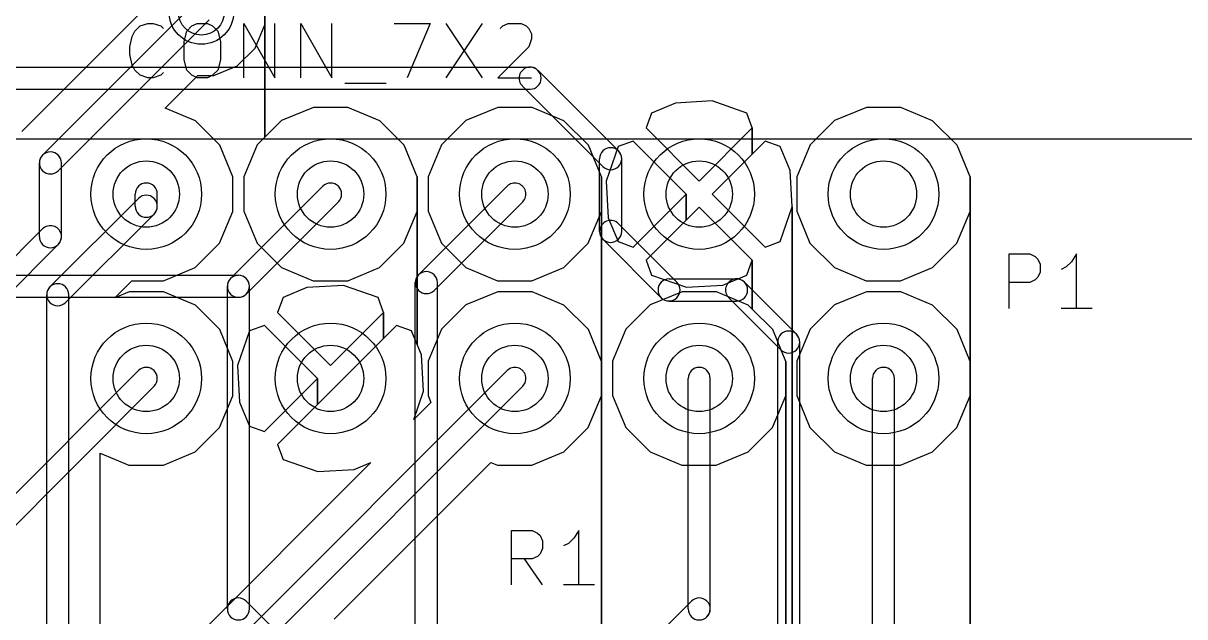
# Model space of a CAD drawing. Extents: x 10 to 410, y -287 to -10.
# Drawn here: x 209.12 to 225.13, y -122.66 to -114.49 of the extents above; entities that cross this region are included whole.
import ezdxf

# ---------------------------------------------------------------- set-up
doc = ezdxf.new("R2010")
doc.units = 0
doc.header["$MEASUREMENT"] = 0
doc.layers.add('Black', color=250, linetype='CONTINUOUS')
doc.layers.add('White', color=7, linetype='CONTINUOUS')

msp = doc.modelspace()

# ---------------------------------------------------------------- linework, layer by layer
at = {"layer": 'BLACK'}
for p, q in [((209.392, -116.303), (211.472, -114.223)), ((212.456, -116.055), (212.456, -114.157)), ((212.456, -114.506), (212.456, -114.157)), ((212.456, -114.157), (212.456, -116.055)), ((212.456, -116.055), (212.456, -114.157)), ((212.456, -114.506), (212.456, -114.157)), ((212.456, -114.157), (212.456, -116.055)), ((210.703, -114.381), (209.106, -115.978)), ((210.703, -114.381), (209.106, -115.978)), ((209.607, -116.519), (211.687, -114.439)), ((210.628, -114.667), (210.664, -114.596)), ((210.664, -114.596), (210.735, -114.524)), ((210.735, -114.524), (210.842, -114.489)), ((210.842, -114.489), (210.914, -114.489)), ((210.914, -114.489), (211.021, -114.524)), ((211.021, -114.524), (211.056, -114.56)), ((211.342, -114.739), (211.378, -114.596)), ((211.378, -114.596), (211.449, -114.524)), ((211.449, -114.524), (211.521, -114.489)), ((211.521, -114.489), (211.664, -114.489)), ((211.664, -114.489), (211.735, -114.524)), ((211.735, -114.524), (211.806, -114.596)), ((211.806, -114.596), (211.842, -114.739)), ((212.164, -115.239), (212.164, -114.489)), ((212.164, -114.489), (212.592, -115.239)), ((212.322, -114.828), (212.456, -114.506)), ((212.322, -114.828), (212.456, -114.506)), ((212.592, -115.239), (212.592, -114.489)), ((212.949, -115.239), (212.949, -114.489)), ((212.949, -114.489), (213.378, -115.239)), ((213.378, -115.239), (213.378, -114.489)), ((214.235, -114.489), (214.735, -114.489)), ((214.735, -114.489), (214.414, -115.239)), ((214.949, -114.489), (215.449, -115.239)), ((215.449, -114.489), (214.949, -115.239)), ((215.699, -114.56), (215.735, -114.524)), ((215.735, -114.524), (215.806, -114.489)), ((215.806, -114.489), (215.985, -114.489)), ((215.985, -114.489), (216.056, -114.524)), ((216.056, -114.524), (216.092, -114.56)), ((216.092, -114.56), (216.128, -114.631)), ((210.592, -114.81), (210.628, -114.667)), ((211.342, -114.989), (211.342, -114.739)), ((211.842, -114.739), (211.842, -114.989)), ((216.128, -114.703), (216.092, -114.81)), ((216.128, -114.631), (216.128, -114.703)), ((210.592, -114.917), (210.592, -114.81)), ((210.628, -115.06), (210.592, -114.917)), ((212.075, -115.074), (212.322, -114.828)), ((212.075, -115.074), (212.322, -114.828)), ((216.092, -114.81), (215.664, -115.239)), ((210.664, -115.131), (210.628, -115.06)), ((211.378, -115.131), (211.342, -114.989)), ((211.753, -115.207), (212.075, -115.074)), ((211.753, -115.207), (212.075, -115.074)), ((211.842, -114.989), (211.806, -115.131)), ((210.735, -115.203), (210.664, -115.131)), ((210.842, -115.239), (210.735, -115.203)), ((210.914, -115.239), (210.842, -115.239)), ((211.021, -115.203), (210.914, -115.239)), ((211.056, -115.167), (211.021, -115.203)), ((211.081, -115.656), (211.53, -115.207)), ((211.081, -115.656), (211.53, -115.207)), ((211.449, -115.203), (211.378, -115.131)), ((211.521, -115.239), (211.449, -115.203)), ((211.664, -115.239), (211.521, -115.239)), ((211.53, -115.207), (211.753, -115.207)), ((211.53, -115.207), (211.753, -115.207)), ((211.735, -115.203), (211.664, -115.239)), ((211.806, -115.131), (211.735, -115.203)), ((215.664, -115.239), (216.128, -115.239)), ((213.556, -115.31), (214.128, -115.31)), ((218.617, -115.557), (218.113, -115.587)), ((218.617, -115.557), (218.113, -115.587)), ((219.095, -115.723), (218.617, -115.557)), ((219.095, -115.723), (218.617, -115.557)), ((211.497, -115.829), (211.081, -115.656)), ((211.497, -115.829), (211.081, -115.656)), ((213.124, -115.646), (212.685, -115.827)), ((213.124, -115.646), (212.685, -115.827)), ((213.599, -115.646), (213.124, -115.646)), ((213.599, -115.646), (213.124, -115.646)), ((214.037, -115.829), (213.599, -115.646)), ((214.037, -115.829), (213.599, -115.646)), ((215.664, -115.646), (215.225, -115.827)), ((215.664, -115.646), (215.225, -115.827)), ((216.139, -115.646), (215.664, -115.646)), ((216.139, -115.646), (215.664, -115.646)), ((216.577, -115.829), (216.139, -115.646)), ((216.577, -115.829), (216.139, -115.646)), ((217.785, -115.723), (217.709, -115.929)), ((217.785, -115.723), (217.709, -115.929)), ((218.113, -115.587), (217.785, -115.723)), ((218.113, -115.587), (217.785, -115.723)), ((219.171, -115.929), (219.095, -115.723)), ((219.171, -115.929), (219.095, -115.723)), ((220.744, -115.646), (220.305, -115.827)), ((220.744, -115.646), (220.305, -115.827)), ((221.219, -115.646), (220.744, -115.646)), ((221.219, -115.646), (220.744, -115.646)), ((221.657, -115.829), (221.219, -115.646)), ((221.657, -115.829), (221.219, -115.646)), ((211.833, -116.165), (211.497, -115.829)), ((211.833, -116.165), (211.497, -115.829)), ((212.685, -115.827), (212.456, -116.055)), ((212.685, -115.827), (212.456, -116.055)), ((214.373, -116.165), (214.037, -115.829)), ((214.373, -116.165), (214.037, -115.829)), ((215.225, -115.827), (214.889, -116.163)), ((215.225, -115.827), (214.889, -116.163)), ((216.913, -116.165), (216.577, -115.829)), ((216.913, -116.165), (216.577, -115.829)), ((220.305, -115.827), (219.969, -116.163)), ((220.305, -115.827), (219.969, -116.163)), ((221.993, -116.165), (221.657, -115.829)), ((221.993, -116.165), (221.657, -115.829)), ((217.709, -115.929), (218.44, -116.66)), ((217.709, -115.929), (218.44, -116.66)), ((218.44, -116.66), (219.171, -115.929)), ((218.44, -116.66), (219.171, -115.929)), ((219.171, -116.288), (219.171, -115.929)), ((219.171, -115.929), (219.171, -116.288)), ((219.171, -116.288), (219.171, -115.929)), ((219.171, -115.929), (219.171, -116.288)), ((200.914, -116.078), (225.806, -116.078)), ((212.014, -116.604), (211.833, -116.165)), ((212.014, -116.604), (211.833, -116.165)), ((212.349, -116.163), (212.166, -116.601)), ((212.349, -116.163), (212.166, -116.601)), ((212.456, -116.055), (212.349, -116.163)), ((212.456, -116.055), (212.349, -116.163)), ((214.554, -116.604), (214.373, -116.165)), ((214.554, -116.604), (214.373, -116.165)), ((214.889, -116.163), (214.706, -116.601)), ((214.889, -116.163), (214.706, -116.601)), ((217.094, -116.604), (216.913, -116.165)), ((217.094, -116.604), (216.913, -116.165)), ((217.323, -116.185), (217.157, -116.663)), ((217.323, -116.185), (217.157, -116.663)), ((217.529, -116.109), (217.323, -116.185)), ((217.529, -116.109), (217.323, -116.185)), ((218.26, -116.84), (217.529, -116.109)), ((218.26, -116.84), (217.529, -116.109)), ((219.351, -116.109), (219.171, -116.288)), ((219.351, -116.109), (219.171, -116.288)), ((219.557, -116.185), (219.351, -116.109)), ((219.557, -116.185), (219.351, -116.109)), ((219.693, -116.513), (219.557, -116.185)), ((219.693, -116.513), (219.557, -116.185)), ((219.969, -116.163), (219.786, -116.601)), ((219.969, -116.163), (219.786, -116.601)), ((222.174, -116.604), (221.993, -116.165)), ((222.174, -116.604), (221.993, -116.165)), ((219.171, -116.288), (218.62, -116.84)), ((219.171, -116.288), (218.62, -116.84)), ((209.347, -117.427), (209.347, -116.411)), ((209.652, -117.427), (209.652, -116.411)), ((219.723, -117.017), (219.693, -116.513)), ((219.723, -117.017), (219.693, -116.513)), ((212.014, -117.079), (212.014, -116.604)), ((212.014, -117.079), (212.014, -116.604)), ((212.166, -116.601), (212.166, -117.076)), ((212.166, -116.601), (212.166, -117.076)), ((214.554, -118.911), (214.554, -116.604)), ((214.554, -117.079), (214.554, -116.604)), ((214.554, -116.604), (214.554, -118.911)), ((214.554, -118.911), (214.554, -116.604)), ((214.554, -117.079), (214.554, -116.604)), ((214.554, -116.604), (214.554, -118.911)), ((214.706, -116.601), (214.706, -117.076)), ((214.706, -116.601), (214.706, -117.076)), ((217.094, -119.144), (217.094, -116.604)), ((217.094, -117.079), (217.094, -116.604)), ((217.094, -116.604), (217.094, -119.144)), ((217.094, -119.144), (217.094, -116.604)), ((217.094, -117.079), (217.094, -116.604)), ((217.094, -116.604), (217.094, -119.144)), ((217.157, -116.663), (217.187, -117.167)), ((217.157, -116.663), (217.187, -117.167)), ((219.786, -116.601), (219.786, -117.076)), ((219.786, -116.601), (219.786, -117.076)), ((222.174, -119.144), (222.174, -116.604)), ((222.174, -117.079), (222.174, -116.604)), ((222.174, -116.604), (222.174, -119.144)), ((222.174, -119.144), (222.174, -116.604)), ((222.174, -117.079), (222.174, -116.604)), ((222.174, -116.604), (222.174, -119.144)), ((210.668, -117.007), (210.668, -116.84)), ((210.972, -117.007), (210.972, -116.84)), ((217.529, -117.571), (218.26, -116.84)), ((217.529, -117.571), (218.26, -116.84)), ((218.26, -117.199), (218.26, -116.84)), ((218.26, -116.84), (218.26, -117.199)), ((218.26, -117.199), (218.26, -116.84)), ((218.26, -116.84), (218.26, -117.199)), ((218.62, -116.84), (219.351, -117.571)), ((218.62, -116.84), (219.351, -117.571)), ((210.712, -116.9), (209.493, -118.119)), ((210.928, -117.115), (209.708, -118.335)), ((211.831, -117.517), (212.014, -117.079)), ((211.831, -117.517), (212.014, -117.079)), ((212.166, -117.076), (212.347, -117.515)), ((212.166, -117.076), (212.347, -117.515)), ((214.371, -117.517), (214.554, -117.079)), ((214.371, -117.517), (214.554, -117.079)), ((214.706, -117.076), (214.887, -117.515)), ((214.706, -117.076), (214.887, -117.515)), ((216.911, -117.517), (217.094, -117.079)), ((216.911, -117.517), (217.094, -117.079)), ((217.187, -117.167), (217.323, -117.495)), ((217.187, -117.167), (217.323, -117.495)), ((218.44, -117.02), (218.26, -117.199)), ((218.44, -117.02), (218.26, -117.199)), ((219.171, -117.751), (218.44, -117.02)), ((219.171, -117.751), (218.44, -117.02)), ((219.557, -117.495), (219.723, -117.017)), ((219.557, -117.495), (219.723, -117.017)), ((219.723, -125.487), (219.723, -117.017)), ((219.723, -117.017), (219.723, -125.487)), ((219.723, -125.487), (219.723, -117.017)), ((219.723, -117.017), (219.723, -125.487)), ((219.786, -117.076), (219.967, -117.515)), ((219.786, -117.076), (219.967, -117.515)), ((221.991, -117.517), (222.174, -117.079)), ((221.991, -117.517), (222.174, -117.079)), ((208.659, -118.053), (209.392, -117.32)), ((218.26, -117.199), (217.709, -117.751)), ((218.26, -117.199), (217.709, -117.751)), ((208.874, -118.268), (209.607, -117.535)), ((211.495, -117.853), (211.831, -117.517)), ((211.495, -117.853), (211.831, -117.517)), ((212.347, -117.515), (212.683, -117.851)), ((212.347, -117.515), (212.683, -117.851)), ((214.035, -117.853), (214.371, -117.517)), ((214.035, -117.853), (214.371, -117.517)), ((214.887, -117.515), (215.223, -117.851)), ((214.887, -117.515), (215.223, -117.851)), ((216.575, -117.853), (216.911, -117.517)), ((216.575, -117.853), (216.911, -117.517)), ((217.323, -117.495), (217.529, -117.571)), ((217.323, -117.495), (217.529, -117.571)), ((219.351, -117.571), (219.557, -117.495)), ((219.351, -117.571), (219.557, -117.495)), ((219.967, -117.515), (220.303, -117.851)), ((219.967, -117.515), (220.303, -117.851)), ((221.655, -117.853), (221.991, -117.517)), ((221.655, -117.853), (221.991, -117.517)), ((217.709, -117.751), (217.785, -117.957)), ((217.709, -117.751), (217.785, -117.957)), ((219.095, -117.957), (219.171, -117.751)), ((219.095, -117.957), (219.171, -117.751)), ((219.171, -118.423), (219.171, -117.751)), ((219.171, -117.751), (219.171, -118.423)), ((219.171, -118.423), (219.171, -117.751)), ((219.171, -117.751), (219.171, -118.423)), ((222.712, -118.414), (222.712, -117.664)), ((222.712, -117.664), (222.998, -117.664)), ((222.998, -117.664), (223.07, -117.699)), ((223.07, -117.699), (223.105, -117.735)), ((223.105, -117.735), (223.141, -117.806)), ((223.141, -117.806), (223.141, -117.914)), ((223.57, -117.771), (223.498, -117.842)), ((223.641, -117.664), (223.57, -117.771)), ((223.641, -118.414), (223.641, -117.664)), ((211.056, -118.034), (211.495, -117.853)), ((211.056, -118.034), (211.495, -117.853)), ((212.683, -117.851), (213.121, -118.034)), ((212.683, -117.851), (213.121, -118.034)), ((213.596, -118.034), (214.035, -117.853)), ((213.596, -118.034), (214.035, -117.853)), ((215.223, -117.851), (215.661, -118.034)), ((215.223, -117.851), (215.661, -118.034)), ((216.136, -118.034), (216.575, -117.853)), ((216.136, -118.034), (216.575, -117.853)), ((217.785, -117.957), (218.263, -118.123)), ((217.785, -117.957), (218.263, -118.123)), ((218.767, -118.093), (219.095, -117.957)), ((218.767, -118.093), (219.095, -117.957)), ((220.303, -117.851), (220.741, -118.034)), ((220.303, -117.851), (220.741, -118.034)), ((221.216, -118.034), (221.655, -117.853)), ((221.216, -118.034), (221.655, -117.853)), ((223.141, -117.914), (223.105, -117.985)), ((223.498, -117.842), (223.427, -117.878)), ((210.386, -118.268), (210.62, -118.034)), ((210.386, -118.268), (210.62, -118.034)), ((210.62, -118.034), (211.056, -118.034)), ((210.62, -118.034), (211.056, -118.034)), ((213.033, -118.127), (212.705, -118.263)), ((213.033, -118.127), (212.705, -118.263)), ((213.537, -118.097), (213.033, -118.127)), ((213.537, -118.097), (213.033, -118.127)), ((213.121, -118.034), (213.596, -118.034)), ((213.121, -118.034), (213.596, -118.034)), ((214.015, -118.263), (213.537, -118.097)), ((214.015, -118.263), (213.537, -118.097)), ((215.661, -118.034), (216.136, -118.034)), ((215.661, -118.034), (216.136, -118.034)), ((218.263, -118.123), (218.767, -118.093)), ((218.263, -118.123), (218.767, -118.093)), ((220.741, -118.034), (221.216, -118.034)), ((220.741, -118.034), (221.216, -118.034)), ((222.998, -118.056), (222.712, -118.056)), ((223.07, -118.021), (222.998, -118.056)), ((223.105, -117.985), (223.07, -118.021)), ((209.448, -123.775), (209.448, -118.227)), ((209.753, -123.775), (209.753, -118.227)), ((210.584, -118.186), (210.386, -118.268)), ((210.584, -118.186), (210.386, -118.268)), ((211.059, -118.186), (210.584, -118.186)), ((211.059, -118.186), (210.584, -118.186)), ((211.497, -118.369), (211.059, -118.186)), ((211.497, -118.369), (211.059, -118.186)), ((212.705, -118.263), (212.629, -118.469)), ((212.705, -118.263), (212.629, -118.469)), ((214.091, -118.469), (214.015, -118.263)), ((214.091, -118.469), (214.015, -118.263)), ((215.664, -118.186), (215.225, -118.367)), ((215.664, -118.186), (215.225, -118.367)), ((216.139, -118.186), (215.664, -118.186)), ((216.139, -118.186), (215.664, -118.186)), ((216.577, -118.369), (216.139, -118.186)), ((216.577, -118.369), (216.139, -118.186)), ((218.204, -118.186), (217.765, -118.367)), ((218.204, -118.186), (217.765, -118.367)), ((218.679, -118.186), (218.204, -118.186)), ((218.679, -118.186), (218.204, -118.186)), ((219.117, -118.369), (218.679, -118.186)), ((219.117, -118.369), (218.679, -118.186)), ((220.744, -118.186), (220.305, -118.367)), ((220.744, -118.186), (220.305, -118.367)), ((221.219, -118.186), (220.744, -118.186)), ((221.219, -118.186), (220.744, -118.186)), ((221.657, -118.369), (221.219, -118.186)), ((221.657, -118.369), (221.219, -118.186)), ((211.833, -118.705), (211.497, -118.369)), ((211.833, -118.705), (211.497, -118.369)), ((215.225, -118.367), (214.889, -118.703)), ((215.225, -118.367), (214.889, -118.703)), ((216.913, -118.705), (216.577, -118.369)), ((216.913, -118.705), (216.577, -118.369)), ((217.765, -118.367), (217.429, -118.703)), ((217.765, -118.367), (217.429, -118.703)), ((219.171, -118.423), (219.117, -118.369)), ((219.171, -118.423), (219.117, -118.369)), ((219.453, -118.705), (219.171, -118.423)), ((219.453, -118.705), (219.171, -118.423)), ((220.305, -118.367), (219.969, -118.703)), ((220.305, -118.367), (219.969, -118.703)), ((221.993, -118.705), (221.657, -118.369)), ((221.993, -118.705), (221.657, -118.369)), ((223.855, -118.414), (223.427, -118.414)), ((212.629, -118.469), (213.36, -119.2)), ((212.629, -118.469), (213.36, -119.2)), ((213.36, -119.2), (214.091, -118.469)), ((213.36, -119.2), (214.091, -118.469)), ((214.091, -118.828), (214.091, -118.469)), ((214.091, -118.469), (214.091, -118.828)), ((214.091, -118.828), (214.091, -118.469)), ((214.091, -118.469), (214.091, -118.828)), ((212.014, -119.144), (211.833, -118.705)), ((212.014, -119.144), (211.833, -118.705)), ((212.243, -118.725), (212.077, -119.203)), ((212.243, -118.725), (212.077, -119.203)), ((212.449, -118.649), (212.243, -118.725)), ((212.449, -118.649), (212.243, -118.725)), ((213.18, -119.38), (212.449, -118.649)), ((213.18, -119.38), (212.449, -118.649)), ((214.271, -118.649), (214.091, -118.828)), ((214.271, -118.649), (214.091, -118.828)), ((214.477, -118.725), (214.271, -118.649)), ((214.477, -118.725), (214.271, -118.649)), ((214.554, -118.911), (214.477, -118.725)), ((214.554, -118.911), (214.477, -118.725)), ((214.889, -118.703), (214.706, -119.141)), ((214.889, -118.703), (214.706, -119.141)), ((217.094, -119.144), (216.913, -118.705)), ((217.094, -119.144), (216.913, -118.705)), ((217.429, -118.703), (217.246, -119.141)), ((217.429, -118.703), (217.246, -119.141)), ((219.634, -119.144), (219.453, -118.705)), ((219.634, -119.144), (219.453, -118.705)), ((219.969, -118.703), (219.786, -119.141)), ((219.969, -118.703), (219.786, -119.141)), ((222.174, -119.144), (221.993, -118.705)), ((222.174, -119.144), (221.993, -118.705)), ((214.091, -118.828), (213.629, -119.29)), ((214.091, -118.828), (213.629, -119.29)), ((214.613, -119.053), (214.554, -118.911)), ((214.613, -119.053), (214.554, -118.911)), ((214.643, -119.557), (214.613, -119.053)), ((214.643, -119.557), (214.613, -119.053)), ((212.014, -119.619), (212.014, -119.144)), ((212.014, -119.619), (212.014, -119.144)), ((212.077, -119.203), (212.107, -119.707)), ((212.077, -119.203), (212.107, -119.707)), ((214.706, -119.141), (214.706, -119.616)), ((214.706, -119.141), (214.706, -119.616)), ((217.094, -129.686), (217.094, -119.144)), ((217.094, -119.619), (217.094, -119.144)), ((217.094, -119.144), (217.094, -129.686)), ((217.094, -129.686), (217.094, -119.144)), ((217.094, -119.619), (217.094, -119.144)), ((217.094, -119.144), (217.094, -129.686)), ((217.246, -119.141), (217.246, -119.616)), ((217.246, -119.141), (217.246, -119.616)), ((219.634, -125.451), (219.634, -119.144)), ((219.634, -119.619), (219.634, -119.144)), ((219.634, -119.144), (219.634, -125.451)), ((219.634, -125.451), (219.634, -119.144)), ((219.634, -119.619), (219.634, -119.144)), ((219.634, -119.144), (219.634, -125.451)), ((219.786, -119.141), (219.786, -119.616)), ((219.786, -119.141), (219.786, -119.616)), ((222.174, -127.821), (222.174, -119.144)), ((222.174, -119.619), (222.174, -119.144)), ((222.174, -119.144), (222.174, -127.821)), ((222.174, -127.821), (222.174, -119.144)), ((222.174, -119.619), (222.174, -119.144)), ((222.174, -119.144), (222.174, -127.821)), ((209.442, -125.622), (215.792, -119.272)), ((212.449, -120.111), (213.18, -119.38)), ((212.449, -120.111), (213.18, -119.38)), ((213.18, -119.739), (213.18, -119.38)), ((213.18, -119.38), (213.18, -119.739)), ((213.18, -119.739), (213.18, -119.38)), ((213.18, -119.38), (213.18, -119.739)), ((213.54, -119.38), (213.36, -119.56)), ((213.54, -119.38), (213.36, -119.56)), ((213.629, -119.29), (213.54, -119.38)), ((213.629, -119.29), (213.54, -119.38)), ((209.658, -125.838), (216.008, -119.488)), ((213.36, -119.56), (213.27, -119.649)), ((213.36, -119.56), (213.27, -119.649)), ((214.508, -119.946), (214.643, -119.557)), ((214.508, -119.946), (214.643, -119.557)), ((211.831, -120.057), (212.014, -119.619)), ((211.831, -120.057), (212.014, -119.619)), ((212.107, -119.707), (212.243, -120.035)), ((212.107, -119.707), (212.243, -120.035)), ((213.27, -119.649), (213.18, -119.739)), ((213.27, -119.649), (213.18, -119.739)), ((214.744, -119.709), (214.508, -119.946)), ((214.744, -119.709), (214.508, -119.946)), ((214.706, -119.616), (214.744, -119.709)), ((214.706, -119.616), (214.744, -119.709)), ((216.911, -120.057), (217.094, -119.619)), ((216.911, -120.057), (217.094, -119.619)), ((217.246, -119.616), (217.427, -120.055)), ((217.246, -119.616), (217.427, -120.055)), ((219.451, -120.057), (219.634, -119.619)), ((219.451, -120.057), (219.634, -119.619)), ((219.786, -119.616), (219.967, -120.055)), ((219.786, -119.616), (219.967, -120.055)), ((221.991, -120.057), (222.174, -119.619)), ((221.991, -120.057), (222.174, -119.619)), ((213.18, -119.739), (212.629, -120.291)), ((213.18, -119.739), (212.629, -120.291)), ((212.243, -120.035), (212.449, -120.111)), ((212.243, -120.035), (212.449, -120.111)), ((211.495, -120.393), (211.831, -120.057)), ((211.495, -120.393), (211.831, -120.057)), ((216.575, -120.393), (216.911, -120.057)), ((216.575, -120.393), (216.911, -120.057)), ((217.427, -120.055), (217.763, -120.391)), ((217.427, -120.055), (217.763, -120.391)), ((219.115, -120.393), (219.451, -120.057)), ((219.115, -120.393), (219.451, -120.057)), ((219.967, -120.055), (220.303, -120.391)), ((219.967, -120.055), (220.303, -120.391)), ((221.655, -120.393), (221.991, -120.057)), ((221.655, -120.393), (221.991, -120.057)), ((212.629, -120.291), (212.705, -120.497)), ((212.629, -120.291), (212.705, -120.497)), ((210.185, -123.775), (210.185, -120.409)), ((210.185, -120.409), (210.581, -120.574)), ((210.185, -123.775), (210.185, -120.409)), ((210.185, -120.409), (210.581, -120.574)), ((211.056, -120.574), (211.495, -120.393)), ((211.056, -120.574), (211.495, -120.393)), ((212.705, -120.497), (213.183, -120.663)), ((212.705, -120.497), (213.183, -120.663)), ((216.136, -120.574), (216.575, -120.393)), ((216.136, -120.574), (216.575, -120.393)), ((217.763, -120.391), (218.201, -120.574)), ((217.763, -120.391), (218.201, -120.574)), ((218.676, -120.574), (219.115, -120.393)), ((218.676, -120.574), (219.115, -120.393)), ((220.303, -120.391), (220.741, -120.574)), ((220.303, -120.391), (220.741, -120.574)), ((221.216, -120.574), (221.655, -120.393)), ((221.216, -120.574), (221.655, -120.393)), ((213.916, -120.538), (209.144, -125.31)), ((213.916, -120.538), (209.144, -125.31)), ((210.581, -120.574), (211.056, -120.574)), ((210.581, -120.574), (211.056, -120.574)), ((213.183, -120.663), (213.687, -120.633)), ((213.183, -120.663), (213.687, -120.633)), ((213.411, -122.695), (215.57, -120.536)), ((213.411, -122.695), (215.57, -120.536)), ((213.687, -120.633), (213.916, -120.538)), ((213.687, -120.633), (213.916, -120.538)), ((215.57, -120.536), (215.661, -120.574)), ((215.57, -120.536), (215.661, -120.574)), ((215.661, -120.574), (216.136, -120.574)), ((215.661, -120.574), (216.136, -120.574)), ((218.201, -120.574), (218.676, -120.574)), ((218.201, -120.574), (218.676, -120.574)), ((220.741, -120.574), (221.216, -120.574)), ((220.741, -120.574), (221.216, -120.574)), ((215.854, -122.224), (215.854, -121.474)), ((215.854, -121.474), (216.14, -121.474)), ((216.14, -121.474), (216.212, -121.509)), ((216.783, -121.474), (216.712, -121.581)), ((216.783, -122.224), (216.783, -121.474)), ((216.212, -121.509), (216.247, -121.545)), ((216.247, -121.545), (216.283, -121.616)), ((216.283, -121.616), (216.283, -121.724)), ((216.64, -121.652), (216.569, -121.688)), ((216.712, -121.581), (216.64, -121.652)), ((216.247, -121.795), (216.212, -121.831)), ((216.283, -121.724), (216.247, -121.795)), ((216.14, -121.866), (215.854, -121.866)), ((216.283, -122.224), (216.033, -121.866)), ((216.212, -121.831), (216.14, -121.866)), ((216.997, -122.224), (216.569, -122.224))]:
    msp.add_line(p, q, dxfattribs=at)
for centre, radius in [((211.58, -114.331), 0.445), ((210.82, -116.84), 0.762), ((210.82, -116.84), 0.762), ((210.82, -116.84), 0.762), ((213.36, -116.84), 0.762), ((213.36, -116.84), 0.762), ((213.36, -116.84), 0.762), ((215.9, -116.84), 0.762), ((215.9, -116.84), 0.762), ((215.9, -116.84), 0.762), ((218.44, -116.84), 0.762), ((218.44, -116.84), 0.762), ((218.44, -116.84), 0.762), ((220.98, -116.84), 0.762), ((220.98, -116.84), 0.762), ((220.98, -116.84), 0.762), ((210.82, -119.38), 0.762), ((210.82, -119.38), 0.762), ((210.82, -119.38), 0.762), ((213.36, -119.38), 0.762), ((213.36, -119.38), 0.762), ((213.36, -119.38), 0.762), ((215.9, -119.38), 0.762), ((215.9, -119.38), 0.762), ((215.9, -119.38), 0.762), ((218.44, -119.38), 0.762), ((218.44, -119.38), 0.762), ((218.44, -119.38), 0.762), ((220.98, -119.38), 0.762), ((220.98, -119.38), 0.762), ((220.98, -119.38), 0.762)]:
    msp.add_circle(centre, radius, dxfattribs=at)
for centre, start, end in [((209.5, -116.411), 360, 540), ((209.5, -116.411), 135, 315), ((210.82, -116.84), 360, 540), ((210.82, -117.007), 180, 360), ((210.82, -117.007), -45, 135), ((209.5, -117.427), 315, 495), ((209.5, -117.427), 180, 360), ((209.6, -118.227), 360, 540), ((209.6, -118.227), 135, 315), ((215.9, -119.38), 315, 495)]:
    msp.add_arc(centre, 0.152, start, end, dxfattribs=at)
at = {"layer": 'WHITE'}
for p, q in [((201.507, -115.091), (216.111, -115.091)), ((217.328, -116.245), (216.219, -115.136)), ((201.507, -115.396), (216.111, -115.396)), ((217.113, -116.46), (216.004, -115.351)), ((217.068, -117.355), (217.068, -116.353)), ((217.373, -117.355), (217.373, -116.353)), ((213.252, -116.732), (211.982, -118.002)), ((214.573, -117.952), (215.792, -116.732)), ((213.468, -116.948), (212.198, -118.218)), ((214.788, -118.167), (216.008, -116.948)), ((218.133, -118.053), (217.328, -117.248)), ((217.918, -118.268), (217.113, -117.463)), ((207.76, -117.958), (212.09, -117.958)), ((211.938, -122.555), (211.938, -118.11)), ((212.242, -122.555), (212.242, -118.11)), ((214.528, -124.146), (214.528, -118.059)), ((214.833, -124.146), (214.833, -118.059)), ((218.025, -118.008), (218.955, -118.008)), ((219.782, -118.771), (219.063, -118.053)), ((207.76, -118.262), (212.09, -118.262)), ((219.566, -118.987), (218.848, -118.268)), ((218.025, -118.313), (218.955, -118.313)), ((219.522, -125.852), (219.522, -118.879)), ((219.826, -125.852), (219.826, -118.879)), ((210.712, -119.272), (204.362, -125.622)), ((218.288, -122.555), (218.288, -119.38)), ((218.592, -122.555), (218.592, -119.38)), ((220.828, -123.825), (220.828, -119.38)), ((221.132, -123.825), (221.132, -119.38)), ((210.928, -119.488), (204.578, -125.838)), ((212.198, -122.447), (213.468, -123.717)), ((218.332, -122.447), (214.522, -126.257))]:
    msp.add_line(p, q, dxfattribs=at)
for centre, radius in [((211.58, -114.331), 0.445), ((211.58, -114.331), 0.318), ((210.82, -116.84), 0.762), ((213.36, -116.84), 0.762), ((215.9, -116.84), 0.762), ((218.44, -116.84), 0.762), ((220.98, -116.84), 0.762), ((210.82, -116.84), 0.457), ((213.36, -116.84), 0.457), ((215.9, -116.84), 0.457), ((218.44, -116.84), 0.457), ((220.98, -116.84), 0.457), ((210.82, -119.38), 0.762), ((213.36, -119.38), 0.762), ((215.9, -119.38), 0.762), ((218.44, -119.38), 0.762), ((220.98, -119.38), 0.762), ((210.82, -119.38), 0.457), ((213.36, -119.38), 0.457), ((215.9, -119.38), 0.457), ((218.44, -119.38), 0.457), ((220.98, -119.38), 0.457)]:
    msp.add_circle(centre, radius, dxfattribs=at)
for centre, start, end in [((216.111, -115.243), 405, 585), ((216.111, -115.243), 270, 450), ((217.22, -116.353), 360, 540), ((217.22, -116.353), 225, 405), ((213.36, -116.84), -45, 135), ((215.9, -116.84), 315, 495), ((217.22, -117.355), 405, 585), ((217.22, -117.355), 180, 360), ((212.09, -118.11), 360, 540), ((212.09, -118.11), 270, 450), ((214.68, -118.059), 360, 540), ((214.681, -118.059), 135, 315), ((212.09, -118.11), 135, 315), ((218.025, -118.16), 90, 270), ((218.025, -118.16), 225, 405), ((218.955, -118.16), 405, 585), ((218.955, -118.16), 270, 450), ((219.674, -118.879), 360, 540), ((219.674, -118.879), 225, 405), ((210.82, -119.38), -45, 135), ((218.44, -119.38), 360, 540), ((220.98, -119.38), 360, 540), ((212.09, -122.555), 45, 225), ((218.44, -122.555), -45, 135), ((212.09, -122.555), 180, 360), ((218.44, -122.555), 180, 360)]:
    msp.add_arc(centre, 0.152, start, end, dxfattribs=at)

doc.saveas('drawing.dxf')
